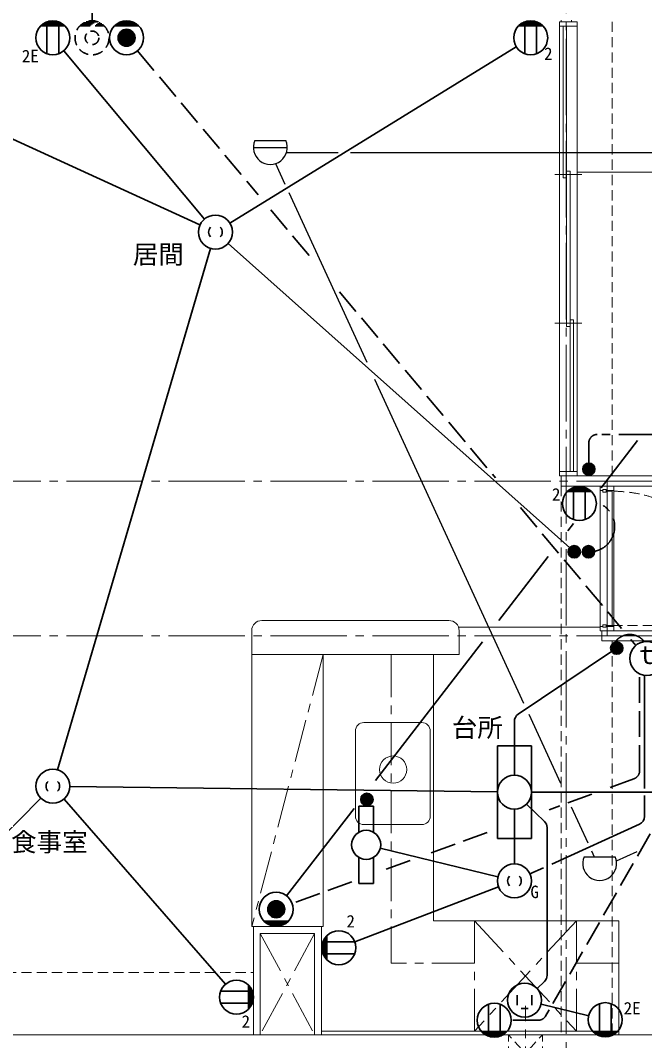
# Model space of a CAD drawing. Units: millimetres at full size, sheet at 1:50; details may follow other scales. Extents: x -9674 to 9699, y -6794 to 6791.
# Drawn here: x -5813 to -2142, y -2247 to 3751 of the extents above; entities that cross this region are included whole.
import ezdxf
from ezdxf.enums import TextEntityAlignment as Align

# ---------------------------------------------------------------- set-up
doc = ezdxf.new("R2010")
doc.units = ezdxf.units.MM
doc.header["$LTSCALE"] = 50
for name, pattern in [('CHAIN1', [8, 5, -1, 1, -1]), ('CHAIN2', [12, 9, -1, 1, -1]), ('DASHED1', [1.8, 1.2, -0.6]), ('DASHED3', [4, 3, -1])]:
    doc.linetypes.add(name, pattern=pattern)
for name, color, linetype, lineweight in [('1-0_芯', 134, 'CHAIN2', 9), ('1-2_間仕切', 134, 'Continuous', 9), ('1-3_建具', 134, 'Continuous', 9), ('1-4_仕上げ', 134, 'Continuous', 9), ('1-5_設備', 134, 'Continuous', 9), ('1-7_その他', 134, 'DASHED1', 9), ('1-8_ハッチ', 134, 'Continuous', 9), ('1-C_梁', 134, 'DASHED1', 9), ('2-0_芯', 2, 'Continuous', 35), ('2-E', 2, 'Continuous', 35), ('3-2', 3, 'DASHED1', 35), ('3-3', 1, 'Continuous', 25), ('3-E', 3, 'Continuous', 35)]:
    doc.layers.add(name, color=color, linetype=linetype, lineweight=lineweight)
doc.layers.add('1-A_文字', color=134, linetype='Continuous')
doc.styles.add('ＭＳ ゴシック', font='')
doc.styles.get('ＭＳ ゴシック').set_extended_font_data('MS Gothic')

msp = doc.modelspace()

# ---------------------------------------------------------------- linework, layer by layer
at = {"layer": '1-0_芯'}
for p, q in [((-2602.5, 4842.91), (-2602.5, -3337.09)), ((-8542.5, 1042.91), (2697.5, 1042.91)), ((-2362.5, 1042.91), (-2362.5, 132.91)), ((-8542.5, 132.91), (8067.5, 132.91))]:
    msp.add_line(p, q, dxfattribs=at)
at = {"layer": '1-2_間仕切'}
for p, q in [((-2632.5, 3752.91), (-2632.5, 3742.91)), ((-2572.5, 3752.91), (-2572.5, 3742.91)), ((-2632.5, 1072.91), (-682.5, 1072.91)), ((-2632.5, 1072.91), (-2632.5, 1012.91)), ((-2632.5, 1012.91), (117.5, 1012.91)), ((-2392.5, 162.91), (-2392.5, 102.91)), ((-752.5, 162.91), (-2392.5, 162.91)), ((-2392.5, 102.91), (-1382.5, 102.91)), ((-4442.5, -1577.09), (-4042.5, -1577.09)), ((-4442.5, -2212.09), (-4442.5, -1577.09)), ((-4402.5, -1617.09), (-4082.5, -1617.09)), ((-4402.5, -2212.09), (-4402.5, -1617.09)), ((-4082.5, -2212.09), (-4082.5, -1617.09)), ((-4042.5, -2212.09), (-4042.5, -1577.09))]:
    msp.add_line(p, q, dxfattribs=at)
at = {"layer": '1-3_建具'}
for p, q in [((-2642.5, 3742.91), (-2642.5, 3717.91)), ((-2537.5, 3742.91), (-2642.5, 3742.91)), ((-2537.5, 3742.91), (-2537.5, 3717.91)), ((-2642.5, 3717.91), (-2642.5, 1097.91)), ((-2537.5, 3717.91), (-2642.5, 3717.91)), ((-2620, 3717.91), (-2620, 2824.58)), ((-2600, 2824.58), (-2600, 3717.91)), ((-2537.5, 1097.91), (-2537.5, 3717.91)), ((-2670, 2844.58), (-2510, 2844.58)), ((-2620, 2824.58), (-2600, 2824.58)), ((-2600, 1951.25), (-2600, 2864.58)), ((-2580, 2864.58), (-2600, 2864.58)), ((-2580, 2864.58), (-2580, 1951.25)), ((-2560, 1991.25), (-2580, 1991.25)), ((-2580, 1991.25), (-2580, 1097.91)), ((-2560, 1097.91), (-2560, 1991.25)), ((-2670, 1971.25), (-2510, 1971.25)), ((-2580, 1951.25), (-2600, 1951.25)), ((-2642.5, 1097.91), (-2642.5, 1072.91)), ((-2537.5, 1097.91), (-2642.5, 1097.91)), ((-2537.5, 1097.91), (-2537.5, 1072.91)), ((-2537.5, 1072.91), (-2642.5, 1072.91)), ((-2402.5, 987.91), (-2402.5, 1012.91)), ((-2387.5, 987.91), (-2402.5, 987.91)), ((-2402.5, 987.91), (-2402.5, 187.91)), ((-2387.5, 992.91), (-2387.5, 977.91)), ((-2367.5, 992.91), (-2387.5, 992.91)), ((-2367.5, 977.91), (-2387.5, 977.91)), ((-2367.5, 992.91), (-2367.5, 977.91)), ((-2367.5, 987.91), (-2322.5, 987.91)), ((-2332.5, 982.91), (-2362.5, 982.91)), ((-2362.5, 982.91), (-2362.5, 192.91)), ((-2332.5, 192.91), (-2332.5, 982.91)), ((-2402.5, 162.91), (-2402.5, 187.91)), ((-2387.5, 187.91), (-2402.5, 187.91)), ((-2387.5, 197.91), (-2387.5, 182.91)), ((-2367.5, 197.91), (-2387.5, 197.91)), ((-2387.5, 182.91), (-2367.5, 182.91)), ((-2367.5, 182.91), (-2367.5, 197.91)), ((-2362.5, 192.91), (-2332.5, 192.91)), ((-2322.5, 162.91), (-2322.5, 187.91)), ((-2322.5, 162.91), (-2402.5, 162.91))]:
    msp.add_line(p, q, dxfattribs=at)
at = {"layer": '1-3_建具', "linetype": 'DASHED1'}
msp.add_line((-2332.5, 192.91), (-1542.5, 192.91), dxfattribs=at)
at = {"layer": '1-3_建具'}
for points in [[(-2322.5, 987.91), (-2322.5, 1012.91), (-2402.5, 1012.91)], [(-2367.5, 187.91), (-2322.5, 187.91), (-2322.5, 987.91)]]:
    msp.add_lwpolyline(points, dxfattribs=at)
at = {"layer": '1-3_建具', "linetype": 'DASHED1'}
msp.add_arc((-2332.5, 192.91), 790, 0, 90, dxfattribs=at)
at = {"layer": '1-4_仕上げ'}
msp.add_line((-2537.5, 2859.58), (952.5, 2859.58), dxfattribs=at)
at = {"layer": '1-5_設備'}
for p, q in [((-3292.5, 222.91), (-4392.5, 222.91)), ((-3235.93, 182.91), (-2402.5, 182.91)), ((-4452.5, 162.91), (-4452.5, -1577.09)), ((-4032.5, 22.91), (-4032.5, -1577.09)), ((-3382.5, 22.91), (-3382.5, -1542.09)), ((-3792.5, -377.09), (-3452.5, -377.09)), ((-3842.5, -427.09), (-3842.5, -927.09)), ((-3402.5, -927.09), (-3402.5, -427.09)), ((-3792.5, -977.09), (-3452.5, -977.09)), ((-2292.5, -1542.09), (-3382.5, -1542.09)), ((-2292.5, -2212.09), (-2292.5, -1542.09)), ((-4452.5, -1577.09), (-4442.5, -1577.09)), ((-4042.5, -1577.09), (-4032.5, -1577.09)), ((-2292.5, -2192.09), (-4042.5, -2192.09))]:
    msp.add_line(p, q, dxfattribs=at)
at = {"layer": '1-5_設備', "linetype": 'CHAIN1'}
for p, q in [((-4032.5, 22.91), (-4452.5, -1577.09)), ((-3632.5, 22.91), (-3632.5, -1792.09)), ((-3142.5, -2192.09), (-3142.5, -1542.09)), ((-3142.5, -1542.09), (-2542.5, -2192.09)), ((-2542.5, -1542.09), (-3142.5, -2192.09)), ((-2542.5, -2192.09), (-2542.5, -1542.09)), ((-3142.5, -1792.09), (-3632.5, -1792.09)), ((-2292.5, -1792.09), (-2542.5, -1792.09))]:
    msp.add_line(p, q, dxfattribs=at)
at = {"layer": '1-5_設備'}
msp.add_lwpolyline([(-3232.5, 162.91), (-3232.5, 22.91), (-4452.5, 22.91)], dxfattribs=at)
msp.add_circle((-3620.87, -653.71), 80, dxfattribs=at)
for centre, radius, start, end in [((-4392.5, 162.91), 60, 90, 180), ((-3292.5, 162.91), 60, 0, 90), ((-3792.5, -427.09), 50, 90, 180), ((-3452.5, -427.09), 50, 0, 90), ((-3792.5, -927.09), 50, 180, 270), ((-3452.5, -927.09), 50, 270, 0)]:
    msp.add_arc(centre, radius, start, end, dxfattribs=at)
at = {"layer": '1-7_その他', "linetype": 'CHAIN1'}
for p, q in [((-4402.5, -1617.09), (-4082.5, -2212.09)), ((-4082.5, -1617.09), (-4402.5, -2212.09)), ((-2842.5, -2532.09), (-2842.5, -2042.09))]:
    msp.add_line(p, q, dxfattribs=at)
at = {"layer": '1-7_その他'}
for p, q in [((-2942.5, -2432.09), (-2942.5, -2212.09)), ((-2942.5, -2432.09), (-2742.5, -2212.09)), ((-2742.5, -2432.09), (-2942.5, -2212.09)), ((-2742.5, -2432.09), (-2742.5, -2212.09))]:
    msp.add_line(p, q, dxfattribs=at)
at = {"layer": '1-8_ハッチ'}
msp.add_line((5672.5, -2212.09), (-6707.5, -2212.09), dxfattribs=at)
at = {"layer": '1-C_梁'}
for p, q in [((-2332.5, 1072.91), (-2332.5, 3752.91)), ((-2632.5, 1012.91), (-2632.5, -2212.09)), ((-2332.5, 102.91), (-2332.5, -2212.09)), ((-6707.5, -1847.09), (-4442.5, -1847.09))]:
    msp.add_line(p, q, dxfattribs=at)
at = {"layer": '2-0_芯'}
for p, q in [((-5554.33, 3721.57), (-5691.02, 3721.57)), ((-5561.37, 3727.57), (-5683.99, 3727.57)), ((-5570, 3733.57), (-5675.36, 3733.57)), ((-5581.21, 3739.57), (-5664.14, 3739.57)), ((-5657.68, 3554.86), (-5657.68, 3742.25)), ((-5598.36, 3745.57), (-5647, 3745.57)), ((-5587.68, 3554.86), (-5587.68, 3742.25)), ((-2883.13, 3718.89), (-2740.31, 3718.89)), ((-2880.06, 3721.89), (-2743.38, 3721.89)), ((-2873.03, 3727.89), (-2750.41, 3727.89)), ((-2864.4, 3733.89), (-2759.04, 3733.89)), ((-2853.18, 3739.89), (-2770.26, 3739.89)), ((-2846.72, 3742.57), (-2846.72, 3555.17)), ((-2836.04, 3745.89), (-2787.4, 3745.89)), ((-2776.72, 3742.57), (-2776.72, 3555.17)), ((-5551.26, 3718.57), (-5694.09, 3718.57)), ((-5558.45, 3571.88), (-4730.24, 2583.18)), ((-2896.88, 3596.41), (-4580.89, 2558.98)), ((-4756.96, 2548.12), (-6511.58, 3350.68)), ((-4694.19, 2410.58), (-5594.23, -655.49)), ((-4591.35, 2440.03), (-2581.94, 650.95)), ((-2488.98, 1142.47), (-2488.98, 1081.56)), ((-2479.38, 1146.72), (-2479.38, 1077.31)), ((-2469.78, 1148.02), (-2469.78, 1076.01)), ((-2460.18, 1146.72), (-2460.18, 1077.31)), ((-2450.57, 1142.47), (-2450.57, 1081.56)), ((-2498.58, 1133.62), (-2498.58, 1090.41)), ((-2440.97, 1133.62), (-2440.97, 1090.41)), ((-2596.87, 980.32), (-2454.04, 980.32)), ((-2593.8, 983.32), (-2457.11, 983.32)), ((-2586.77, 989.32), (-2464.15, 989.32)), ((-2578.13, 995.33), (-2472.78, 995.33)), ((-2566.92, 1001.32), (-2483.99, 1001.32)), ((-2560.46, 1004), (-2560.46, 816.61)), ((-2549.78, 1007.32), (-2501.13, 1007.32)), ((-2490.46, 1004), (-2490.46, 816.61)), ((-2564.65, 661.71), (-2564.65, 592.3)), ((-2555.05, 663.02), (-2555.05, 591)), ((-2545.45, 661.71), (-2545.45, 592.3)), ((-2481.3, 661.71), (-2481.3, 592.3)), ((-2471.7, 663.02), (-2471.7, 591)), ((-2462.1, 661.71), (-2462.1, 592.3)), ((-2583.86, 648.61), (-2583.86, 605.4)), ((-2574.26, 657.47), (-2574.26, 596.55)), ((-2535.85, 657.47), (-2535.85, 596.55)), ((-2526.25, 648.61), (-2526.25, 605.4)), ((-2500.51, 648.61), (-2500.51, 605.4)), ((-2490.91, 657.47), (-2490.91, 596.55)), ((-2452.5, 657.47), (-2452.5, 596.55)), ((-2442.9, 648.61), (-2442.9, 605.4)), ((-2334.49, 82.48), (-2334.49, 39.27)), ((-2324.89, 91.33), (-2324.89, 30.41)), ((-2315.28, 95.58), (-2315.28, 26.17)), ((-2305.68, 96.88), (-2305.68, 24.87)), ((-2296.08, 95.58), (-2296.08, 26.17)), ((-2286.48, 91.33), (-2286.48, 30.41)), ((-2276.88, 82.48), (-2276.88, 39.27)), ((-2885.31, -328.5), (-2335.57, 40.79)), ((-2142.59, -765.56), (-2142.59, -98.95)), ((-2907.43, -370), (-2907.43, -686.47)), ((-3007.43, -513.48), (-2807.44, -513.48)), ((-3007.43, -513.48), (-3007.43, -1059.45)), ((-2807.44, -513.48), (-2807.44, -1059.45)), ((-5522.41, -752.72), (-3007.43, -785.17)), ((-5692.8, -822.44), (-6532.12, -1668.99)), ((-4607.69, -1915.94), (-5556.71, -826.82)), ((-3803.42, -850.39), (-3803.42, -807.18)), ((-3793.82, -859.24), (-3793.82, -798.32)), ((-3784.22, -863.49), (-3784.22, -794.08)), ((-3774.62, -864.79), (-3774.62, -792.78)), ((-3765.01, -863.49), (-3765.01, -794.08)), ((-3755.41, -859.24), (-3755.41, -798.32)), ((-3745.81, -850.39), (-3745.81, -807.18)), ((-694.77, -786.46), (-2807.44, -786.46)), ((-2142.59, -929.63), (-2142.59, -805.7)), ((-2907.43, -886.46), (-2907.43, -1208.38)), ((-2730.46, -958.71), (-2835.77, -856.21)), ((-2715.34, -1862.95), (-2715.34, -994.54)), ((-2171.96, -975.18), (-2687.84, -1208.89)), ((-3007.43, -1059.45), (-2807.44, -1059.45)), ((-3004.58, -1284.7), (-3696.22, -1116.17)), ((-2736.87, -1231.11), (-2816.35, -1267.11)), ((-3000.9, -1343.91), (-3846.33, -1665.37)), ((-4036.83, -1676.6), (-4036.83, -1725.24)), ((-4033.51, -1665.92), (-3846.12, -1665.92)), ((-4030.83, -1659.46), (-4030.83, -1742.39)), ((-4024.83, -1648.24), (-4024.83, -1753.6)), ((-4018.83, -1639.61), (-4018.83, -1762.23)), ((-4012.83, -1632.58), (-4012.83, -1769.26)), ((-4009.83, -1629.51), (-4009.83, -1772.34)), ((-4033.51, -1735.92), (-3846.12, -1735.92)), ((-2731.01, -1899.3), (-2774.47, -1940.34)), ((-4635.68, -1956.35), (-4448.29, -1956.35)), ((-4471.97, -1919.93), (-4471.97, -2062.76)), ((-4468.97, -1923.01), (-4468.97, -2059.69)), ((-4462.97, -1930.04), (-4462.97, -2052.66)), ((-4456.97, -1938.67), (-4456.97, -2044.03)), ((-4450.97, -1949.88), (-4450.97, -2032.81)), ((-4444.97, -1967.03), (-4444.97, -2015.67)), ((-4635.68, -2026.35), (-4448.29, -2026.35)), ((-3060.65, -2221.13), (-3060.65, -2033.73)), ((-2990.65, -2221.13), (-2990.65, -2033.73)), ((-2749.98, -2032.56), (-2470.05, -2100.4)), ((-2407.84, -2217.66), (-2407.84, -2030.27)), ((-2337.84, -2217.66), (-2337.84, -2030.27)), ((-2954.24, -2197.44), (-3097.07, -2197.44)), ((-2957.31, -2200.45), (-3093.99, -2200.45)), ((-2964.34, -2206.45), (-3086.96, -2206.45)), ((-2972.97, -2212.45), (-3078.33, -2212.45)), ((-2984.19, -2218.45), (-3067.12, -2218.45)), ((-2301.43, -2193.98), (-2444.26, -2193.98)), ((-2304.5, -2196.98), (-2441.19, -2196.98)), ((-2311.53, -2202.98), (-2434.15, -2202.98)), ((-2320.17, -2208.98), (-2425.52, -2208.98)), ((-2331.38, -2214.98), (-2414.31, -2214.98)), ((-3001.33, -2224.45), (-3049.97, -2224.45)), ((-2348.52, -2220.98), (-2397.17, -2220.98))]:
    msp.add_line(p, q, dxfattribs=at)
at = {"layer": '2-0_芯', "linetype": 'CHAIN1'}
for p, q in [((-2469.78, 1266.84), (-2469.78, 1148.02)), ((-1643.95, 1316.84), (-2419.78, 1316.84))]:
    msp.add_line(p, q, dxfattribs=at)
at = {"layer": '2-0_芯'}
for centre, radius in [((-5622.68, 3648.55), 100.02), ((-2811.72, 3648.87), 100.02), ((-4666.03, 2506.53), 100), ((-2469.78, 1112.02), 36.01), ((-2525.46, 910.31), 100.02), ((-2555.05, 627.01), 36.01), ((-2471.7, 627.01), 36.01), ((-2305.68, 60.87), 36.01), ((-5622.4, -751.43), 100), ((-2907.43, -786.46), 100), ((-3774.62, -828.78), 36.01), ((-2907.43, -1308.37), 100), ((-3939.81, -1700.92), 100.02), ((-4541.99, -1991.35), 100.02), ((-2847.16, -2009), 100), ((-3025.65, -2127.43), 100.02), ((-2372.84, -2123.96), 100.02)]:
    msp.add_circle(centre, radius, dxfattribs=at)
for centre, radius, start, end in [((-4665.95, 2506.53), 40.08, 134.60828, 225.39175), ((-4666.11, 2506.53), 40.08, 314.60828, 45.39175), ((-2857.43, -370), 50, 123.89173, 180), ((-5622.32, -751.43), 40.08, 134.60828, 225.39175), ((-5622.48, -751.43), 40.08, 314.60828, 45.39175), ((-2765.34, -994.54), 50, 0, 45.77422), ((-2192.59, -929.63), 50, 294.37229, 360), ((-2907.35, -1308.37), 40.08, 134.60828, 225.39175), ((-2907.51, -1308.37), 40.08, 314.60828, 45.39175), ((-2765.34, -1862.95), 50, 313.36469, 0)]:
    msp.add_arc(centre, radius, start, end, dxfattribs=at)
at = {"layer": '2-0_芯', "linetype": 'CHAIN1'}
for centre, radius, start, end in [((-2419.78, 1266.84), 50, 90, 180), ((-2465.83, 774.72), 148.11, 281.70097, 74.27027), ((-2228.37, 33.45), 107.11, 37.71586, 144.44402)]:
    msp.add_arc(centre, radius, start, end, dxfattribs=at)
at = {"layer": '2-E', "linetype": 'DASHED3'}
for p, q in [((-2681.61, -2029.09), (-1978.67, -807.09)), ((-2723.75, -2102.36), (-2703.01, -2066.3)), ((-2767.09, -2127.43), (-2925.63, -2127.43))]:
    msp.add_line(p, q, dxfattribs=at)
at = {"layer": '2-E'}
for p, q in [((-3736.55, -867.88), (-3822.06, -867.88)), ((-3822.06, -867.88), (-3822.06, -1021.87)), ((-3736.55, -1021.87), (-3736.55, -867.88)), ((-3822.06, -1169.99), (-3822.06, -1323.97)), ((-3736.55, -1323.97), (-3736.55, -1169.99)), ((-3822.06, -1323.97), (-3736.55, -1323.97)), ((-2890.24, -1979), (-2890.24, -2039)), ((-2804.09, -1979), (-2804.09, -2039)), ((-2827.16, -2058.34), (-2867.16, -2058.34))]:
    msp.add_line(p, q, dxfattribs=at)
msp.add_circle((-3779.31, -1095.93), 85.52, dxfattribs=at)
at = {"layer": '2-E', "linetype": 'DASHED3'}
msp.add_arc((-2767.09, -2077.43), 50, 270, 330.09095, dxfattribs=at)
at = {"layer": '3-2'}
for p, q in [((-5391.81, 3748.55), (-5391.81, 3800.5)), ((-5456.81, 3724.55), (-5326.82, 3724.55)), ((-5449.05, 3730.55), (-5334.58, 3730.55)), ((-5439.31, 3736.55), (-5344.32, 3736.55)), ((-5425.93, 3742.55), (-5357.7, 3742.55)), ((-5463.23, 3718.55), (-5320.4, 3718.55))]:
    msp.add_line(p, q, dxfattribs=at)
for radius in [100, 40]:
    msp.add_circle((-5391.81, 3648.55), radius, dxfattribs=at)
at = {"layer": '3-3'}
for p, q in [((-4442.97, 3004.28), (-4242.93, 3004.28)), ((-4434.64, 3044.29), (-4251.27, 3044.29)), ((-4247.53, 2974.28), (-3944.9, 2974.28)), ((-3871.55, 2974.28), (-521.81, 2974.28)), ((-4312.87, 2908.89), (-4257.5, 2788.55)), ((-4234.43, 2738.41), (-3775.42, 1740.84)), ((-3729.85, 1641.79), (-2853.52, -262.77)), ((-2823.28, -328.49), (-2637.22, -732.87)), ((-2572.86, -872.75), (-2475.34, -1084.69)), ((-2453.64, -1131.84), (-2438.09, -1165.64)), ((-2306.97, -1190.68), (-2185.22, -1135.31)), ((-2497.56, -1165.64), (-2314.19, -1165.64))]:
    msp.add_line(p, q, dxfattribs=at)
at = {"layer": '3-3', "color": 3, "lineweight": 35}
for p, q in [((-2397.64, 1002.29), (-2183.08, 1280.46)), ((-2592.53, 749.64), (-2559.33, 792.67)), ((-2999.01, 222.64), (-2708.17, 599.71)), ((-3724.35, -717.72), (-3095.64, 97.37)), ((-4247.48, -1395.94), (-3850.73, -881.57))]:
    msp.add_line(p, q, dxfattribs=at)
at = {"layer": '3-3'}
for centre in [(-4342.95, 3004.29), (-2405.88, -1205.64)]:
    msp.add_arc(centre, 100.03, 156.4305, 23.56947, dxfattribs=at)
at = {"layer": '3-E'}
for p, q in [((-5253.69, 3724.55), (-5123.71, 3724.55)), ((-5245.94, 3730.55), (-5131.47, 3730.55)), ((-5236.2, 3736.55), (-5141.2, 3736.55)), ((-5222.82, 3742.55), (-5154.58, 3742.55)), ((-5260.12, 3718.55), (-5117.29, 3718.55)), ((-5233.7, 3626.76), (-5233.7, 3670.35)), ((-5228.7, 3618.55), (-5228.7, 3678.55)), ((-5223.7, 3612.84), (-5223.7, 3684.26)), ((-5218.7, 3608.55), (-5218.7, 3688.55)), ((-5213.7, 3605.25), (-5213.7, 3691.85)), ((-5208.7, 3602.73), (-5208.7, 3694.38)), ((-5203.7, 3600.85), (-5203.7, 3696.25)), ((-5198.7, 3599.56), (-5198.7, 3697.54)), ((-5193.7, 3598.8), (-5193.7, 3698.3)), ((-5188.7, 3598.55), (-5188.7, 3698.55)), ((-5183.7, 3598.8), (-5183.7, 3698.3)), ((-5178.7, 3599.56), (-5178.7, 3697.54)), ((-5173.7, 3600.85), (-5173.7, 3696.25)), ((-5168.7, 3602.73), (-5168.7, 3694.38)), ((-5163.7, 3605.25), (-5163.7, 3691.85)), ((-5158.7, 3608.55), (-5158.7, 3688.55)), ((-5153.7, 3612.84), (-5153.7, 3684.26)), ((-5148.7, 3618.55), (-5148.7, 3678.55)), ((-5143.7, 3626.76), (-5143.7, 3670.35)), ((-4343.55, -1439.41), (-4343.55, -1510.82)), ((-4338.55, -1435.12), (-4338.55, -1515.12)), ((-4333.55, -1431.82), (-4333.55, -1518.42)), ((-4328.55, -1429.29), (-4328.55, -1520.94)), ((-4323.55, -1427.42), (-4323.55, -1522.81)), ((-4318.55, -1426.13), (-4318.55, -1524.11)), ((-4313.55, -1425.37), (-4313.55, -1524.87)), ((-4308.55, -1425.12), (-4308.55, -1525.12)), ((-4303.55, -1425.37), (-4303.55, -1524.87)), ((-4298.55, -1426.13), (-4298.55, -1524.11)), ((-4293.55, -1427.42), (-4293.55, -1522.81)), ((-4288.55, -1429.29), (-4288.55, -1520.94)), ((-4283.55, -1431.82), (-4283.55, -1518.42)), ((-4278.55, -1435.12), (-4278.55, -1515.12)), ((-4273.55, -1439.41), (-4273.55, -1510.82)), ((-4353.55, -1453.32), (-4353.55, -1496.91)), ((-4348.55, -1445.12), (-4348.55, -1505.12)), ((-4268.55, -1445.12), (-4268.55, -1505.12)), ((-4263.55, -1453.32), (-4263.55, -1496.91)), ((-4237.14, -1545.12), (-4379.97, -1545.12)), ((-4243.56, -1551.12), (-4373.54, -1551.12)), ((-4251.32, -1557.12), (-4365.79, -1557.12)), ((-4261.06, -1563.12), (-4356.05, -1563.12)), ((-4274.44, -1569.12), (-4342.67, -1569.12))]:
    msp.add_line(p, q, dxfattribs=at)
at = {"layer": '3-E', "linetype": 'DASHED3'}
for p, q in [((-5124.44, 3571.93), (-4414.97, 2726.01)), ((-4340.41, 2637.11), (-4094.66, 2344.1)), ((-3936.28, 2155.25), (-3018.48, 1060.94)), ((-2872.12, 886.43), (-2276.68, 176.48)), ((-2222.02, 111.3), (-2193.01, 76.71)), ((-2171.17, -660.71), (-2171.17, -90.46)), ((-2204.04, -707.69), (-2384.84, -773.62)), ((-2452.01, -798.11), (-2702.83, -889.58)), ((-3068.08, -1022.77), (-3427.12, -1153.7)), ((-3520.29, -1187.67), (-3704.1, -1254.7)), ((-3864.57, -1313.21), (-4214.6, -1440.86))]:
    msp.add_line(p, q, dxfattribs=at)
at = {"layer": '3-E'}
for centre, radius in [((-5188.7, 3648.55), 100), ((-5188.7, 3648.55), 50), ((-2128.75, 0.09), 100), ((-4308.55, -1475.12), 100), ((-4308.55, -1475.12), 50)]:
    msp.add_circle(centre, radius, dxfattribs=at)
at = {"layer": '3-E', "linetype": 'DASHED3'}
msp.add_arc((-2221.17, -660.71), 50, 290.03484, 0, dxfattribs=at)

# ---------------------------------------------------------------- texts
at = {"layer": '1-A_文字', "style": 'ＭＳ ゴシック'}
for s, p in [('居間', (-5151.96, 2287.31)), ('台所', (-3275.42, -494.8)), ('食事室', (-5868.05, -1167.41))]:
    msp.add_text(s, height=110, dxfattribs=at).set_placement(p, align=Align.BOTTOM_LEFT)
at = {"layer": '2-0_芯', "color": 7, "style": 'ＭＳ ゴシック'}
for s, p in [('2E', (-5804.74, 3482.75)), ('2', (-2732.9, 3496.33)), ('2', (-2686.65, 905.72)), ('2', (-3895.24, -1603.87)), ('2E', (-2264.9, -2115.19)), ('2', (-4512.11, -2193.4))]:
    msp.add_text(s, height=73.31, dxfattribs=at).set_placement(p, align=Align.BOTTOM_LEFT)
at = {"layer": '2-E', "color": 7, "style": 'ＭＳ ゴシック'}
for s, height, p in [('ｔ', 110, (-2203.75, -65.84)), ('G', 73.31, (-2813.3, -1431.12))]:
    msp.add_text(s, height=height, dxfattribs=at).set_placement(p, align=Align.BOTTOM_LEFT)

doc.saveas('drawing.dxf')
